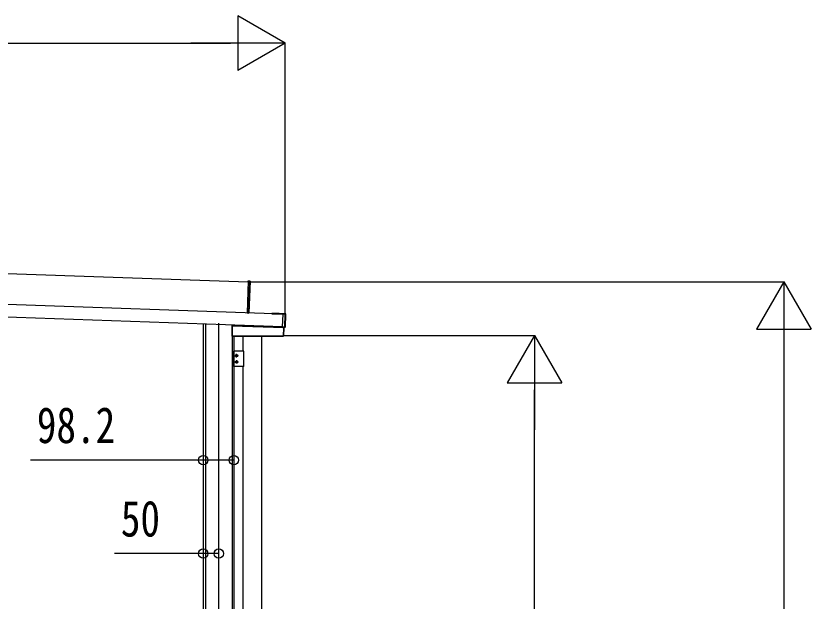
# Model space of a CAD drawing. Units: millimetres, scale not verified. Extents: x -14718 to 14718, y -10395 to 10395.
# Drawn here: x 7259 to 9810, y -6000 to -4122 of the extents above; entities that cross this region are included whole.
import ezdxf
from ezdxf.enums import TextEntityAlignment as Align

# ---------------------------------------------------------------- set-up
doc = ezdxf.new("R2010")
doc.units = ezdxf.units.MM
doc.header["$LTSCALE"] = 50
for name, color, linetype in [('0-3_YKK_12', 2, 'Continuous'), ('0-4_YKK_A1', 4, 'Continuous'), ('0-5_YKK_D', 6, 'Continuous')]:
    doc.layers.add(name, color=color, linetype=linetype)
doc.styles.add('ＭＳ ゴシック', font='')
doc.styles.get('ＭＳ ゴシック').set_extended_font_data('MS Gothic')

msp = doc.modelspace()

# ---------------------------------------------------------------- linework, layer by layer
at = {"layer": '0-3_YKK_12'}
msp.add_line((7909.57, -7900), (7909.57, -5108.51), dxfattribs=at)
at = {"layer": '0-4_YKK_A1'}
for p, q in [((3264.59, -4809.99), (8003.71, -4975.48)), ((8115.64, -5079.45), (2721, -4891.06)), ((8114.25, -5119.43), (2719.6, -4931.04)), ((8003.79, -4972.98), (8000.23, -5074.92)), ((8003.79, -4972.98), (8003.81, -4972.48)), ((8009.31, -4973.51), (8003.79, -4972.98)), ((8003.81, -4972.48), (8009.33, -4973.01)), ((8009.78, -4973.53), (8006.22, -5075.47)), ((8000.22, -5075.42), (8000.23, -5074.92)), ((8000.23, -5074.92), (8005.75, -5075.45)), ((8005.75, -5075.45), (8006.22, -5075.47)), ((8086.78, -5077.94), (8086.85, -5075.94)), ((8092.78, -5078.15), (8092.85, -5076.15)), ((8092.85, -5076.15), (8102.84, -5076.5)), ((8102.77, -5078.5), (8102.84, -5076.5)), ((8102.84, -5076.5), (8108.84, -5076.71)), ((8108.77, -5078.7), (8108.84, -5076.71)), ((8108.84, -5076.71), (8122.33, -5077.18)), ((8117.33, -5077), (8117.29, -5078.1)), ((8122.7, -5079.16), (8115.66, -5078.91)), ((8115.68, -5078.41), (8115.69, -5078.06)), ((8116.89, -5078.1), (8115.69, -5078.06)), ((8115.69, -5078.06), (8115.69, -5078.06)), ((8116.89, -5078.1), (8115.69, -5078.06)), ((8116.89, -5078.1), (8116.89, -5078.1)), ((8117.5, -5078.01), (8117.49, -5078.09)), ((8117.5, -5078.01), (8123.19, -5078.21)), ((8121.27, -5120.21), (8122.7, -5079.16)), ((8123.2, -5079.17), (8121.76, -5120.23)), ((8123.67, -5078.73), (8122.21, -5120.71)), ((8123.2, -5079.17), (8122.7, -5079.16)), ((8122.72, -5078.66), (8123.19, -5078.21)), ((8123.67, -5078.73), (8123.2, -5079.17)), ((8123.86, -5119.26), (8125.22, -5080.28)), ((7859.57, -5110.02), (7859.57, -7347.5)), ((7866.43, -5110.26), (7866.43, -7847.5)), ((7952.27, -5116.28), (7952.65, -5116.29)), ((7952.27, -5116.28), (7952.27, -5149.76)), ((7952.95, -5115.99), (7952.57, -5115.98)), ((7952.65, -5116.29), (7952.95, -5116.29)), ((7952.65, -5116.29), (7952.65, -5149.38)), ((7952.77, -5115.78), (7952.77, -5113.79)), ((7952.95, -5116.29), (7952.96, -5115.99)), ((7952.95, -5116.29), (8117.77, -5122.05)), ((7952.95, -5149.38), (7952.95, -5116.29)), ((7952.96, -5115.99), (8115.76, -5121.68)), ((7953.12, -5115.79), (7953.42, -5115.79)), ((7953.12, -5115.8), (7953.42, -5115.81)), ((7953.42, -5115.79), (7953.42, -5113.81)), ((8115.27, -5121.46), (7953.42, -5115.81)), ((8114.21, -5120.46), (8114.2, -5120.81)), ((8114.2, -5120.81), (8115.4, -5120.86)), ((8114.2, -5120.81), (8114.2, -5120.81)), ((8114.2, -5120.81), (8115.4, -5120.86)), ((8115.29, -5120.85), (8115.27, -5121.46)), ((8115.57, -5121.47), (8115.27, -5121.46)), ((8115.4, -5120.86), (8115.4, -5120.86)), ((8115.57, -5121.47), (8115.59, -5120.86)), ((8115.67, -5121.66), (8115.7, -5120.87)), ((8117.78, -5121.75), (8115.76, -5121.68)), ((8115.77, -5121.66), (8115.8, -5120.86)), ((8116, -5120.91), (8116, -5120.99)), ((8121.69, -5121.19), (8116, -5120.99)), ((8117.77, -5122.05), (8116.81, -5149.38)), ((8117.11, -5149.39), (8118.07, -5122.06)), ((8117.48, -5149.77), (8118.45, -5122.07)), ((8117.78, -5121.75), (8117.77, -5122.05)), ((8118.07, -5122.06), (8117.77, -5122.05)), ((8118.16, -5121.76), (8117.78, -5121.75)), ((8118.07, -5122.06), (8118.45, -5122.07)), ((8120.76, -5122.15), (8118.55, -5122.07)), ((8121.69, -5121.19), (8121.25, -5120.71)), ((8121.76, -5120.23), (8121.27, -5120.21)), ((8121.76, -5120.23), (8122.21, -5120.71)), ((7952.65, -5149.38), (7952.27, -5149.76)), ((7952.57, -5150.06), (7952.95, -5149.68)), ((7952.57, -5150.06), (8117.18, -5150.06)), ((7952.95, -5149.38), (7952.65, -5149.38)), ((7952.71, -5150.06), (7952.71, -7847.5)), ((8116.81, -5149.38), (7952.95, -5149.38)), ((7952.95, -5149.38), (7952.95, -5149.68)), ((7952.95, -5149.68), (8116.81, -5149.68)), ((7957.77, -5150.06), (7957.77, -7347.5)), ((7987.7, -5197.5), (7987.7, -5150.06)), ((8047.9, -7237.5), (8047.9, -5150.06)), ((8116.81, -5149.38), (8116.81, -5149.68)), ((8116.81, -5149.38), (8117.11, -5149.39)), ((8116.81, -5149.68), (8117.18, -5150.06)), ((8117.48, -5149.77), (8117.11, -5149.39)), ((7990.37, -5197.5), (7958.07, -5197.5)), ((7958.07, -5247.5), (7958.07, -5197.5)), ((7990.37, -5247.5), (7990.37, -5197.5)), ((7961.27, -5212.5), (7972.27, -5212.5)), ((7966.77, -5218), (7966.77, -5207)), ((7966.77, -5227), (7966.77, -5238)), ((7968, -5212.91), (7968.82, -5212.91)), ((7990.37, -5247.5), (7958.07, -5247.5)), ((7961.27, -5232.5), (7972.27, -5232.5)), ((7968, -5232.09), (7968.82, -5232.09)), ((7987.7, -6177.5), (7987.7, -5247.5))]:
    msp.add_line(p, q, dxfattribs=at)
for points in [[(8005.75, -5075.45), (8009.31, -4973.51), (8009.78, -4973.53)], [(8080.35, -5075.71), (8080.28, -5077.71), (8115.52, -5078.94)], [(8080.35, -5075.71), (8086.85, -5075.94), (8092.85, -5076.15)], [(8114.21, -5120.46), (8114.23, -5119.97), (8115.66, -5078.91), (8115.68, -5078.41)], [(8115.68, -5078.41), (8122.72, -5078.66), (8122.7, -5079.16)], [(8117.49, -5078.09), (8117.43, -5078.09), (8117.39, -5078.1)], [(7953.12, -5113.8), (7953.12, -5115.79), (7952.77, -5115.78)], [(8114.23, -5119.97), (8121.27, -5120.21), (8121.25, -5120.71), (8114.21, -5120.46)], [(8115.91, -5120.9), (8115.94, -5120.91), (8116, -5120.91)], [(7965.54, -5212.09), (7964.72, -5212.09), (7964.72, -5212.91), (7965.54, -5212.91)], [(7967.18, -5211.27), (7967.18, -5210.45), (7966.36, -5210.45), (7966.36, -5211.27)], [(7966.36, -5213.73), (7966.36, -5214.55), (7967.18, -5214.55), (7967.18, -5213.73)], [(7966.36, -5231.27), (7966.36, -5230.45), (7967.18, -5230.45), (7967.18, -5231.27)], [(7968.82, -5212.91), (7968.82, -5212.09), (7968, -5212.09)], [(7965.54, -5232.91), (7964.72, -5232.91), (7964.72, -5232.09), (7965.54, -5232.09)], [(7967.18, -5233.73), (7967.18, -5234.55), (7966.36, -5234.55), (7966.36, -5233.73)], [(7968.82, -5232.09), (7968.82, -5232.91), (7968, -5232.91)]]:
    msp.add_lwpolyline(points, dxfattribs=at)
for centre in [(7966.77, -5212.5), (7966.77, -5232.5)]:
    msp.add_circle(centre, 3.5, dxfattribs=at)
for centre, radius, start, end in [((8007.27, -4973.19), 2.07, 351.06854, 4.93146), ((8009.28, -4973.51), 0.5, 358, 84.5), ((8122.22, -5080.18), 3, 358, 88), ((8117.13, -5074.1), 4.01, 266.55184, 273.90119), ((8122.7, -5079.16), 0.501, 358.24971, 87.75029), ((7952.95, -5116.29), 0.3, 88.05611, 180.04719), ((7952.95, -5116.29), 0.3, 88.19064, 179.87538), ((7952.95, -5116.29), 0.3, 90.16173, 180.04449), ((7952.95, -5116.15), 0.159, 86.02272, 89.97728), ((8115.38, -5124.56), 3.71, 81.82188, 89.76035), ((8115.77, -5121.48), 0.2, 178, 268), ((8117.77, -5122.05), 0.3, 357.94657, 87.94647), ((8120.86, -5119.15), 3, 268, 358), ((8121.26, -5120.21), 0.501, 268.24971, 357.75029), ((7952.95, -5149.38), 0.301, 180.24971, 269.75029), ((8116.81, -5149.38), 0.301, 270.23913, 357.76087), ((7965.54, -5211.27), 0.82, 270, 0), ((7965.54, -5213.73), 0.82, 0, 90), ((7968, -5211.27), 0.82, 180, 270), ((7968, -5213.73), 0.82, 90, 180), ((7965.54, -5231.27), 0.82, 270, 0), ((7965.54, -5233.73), 0.82, 0, 90), ((7968, -5231.27), 0.82, 180, 270), ((7968, -5233.73), 0.82, 90, 180)]:
    msp.add_arc(centre, radius, start, end, dxfattribs=at)
for centre, major_axis, ratio, start_param, end_param in [((8005.72, -5075.45), (-0.013, 0.504), 0.060033, 4.3753319, 4.7012916), ((8116.89, -5078.07), (0.6, -0.021), 0.061163, 4.712389, 6.2831853), ((8117.49, -5078.31), (-0.01, -0.3), 0.998135, 3.1415927, 3.9545103), ((8123.17, -5078.71), (0.367, 0.342), 0.99628, 5.4996506, 7.06672), ((7952.57, -5116.28), (-0.3, 0.01), 0.998133, 4.7490956, 6.3180268), ((7952.57, -5115.78), (-0.2, 0.007), 0.998133, 1.607503, 3.1764341), ((7952.65, -5115.79), (0, 0.5), 0.061125, 3.1027435, 3.1394501), ((7952.95, -5115.79), (0.007, 0.2), 0.854479, 3.1782993, 4.712389), ((7952.95, -5115.79), (0.47, -0.016), 0.425228, 4.7490956, 6.2831853), ((7952.95, -5115.79), (-0.011, 0.2), 0.151815, 3.0913179, 3.1280246), ((7952.92, -5115.79), (0.201, -0.007), 0.992577, 6.2831853, 6.3180268), ((7952.92, -5115.79), (-0.501, 0.017), 0.998133, 3.1415927, 3.1764341), ((8115.77, -5121.48), (0.5, -0.017), 0.4, 3.1415927, 4.712389), ((8115.4, -5120.89), (0.6, -0.021), 0.061163, 6.2831853, 7.8539816), ((8116.01, -5120.69), (-0.01, -0.3), 0.998135, 5.4691958, 6.2831853), ((8118.15, -5122.06), (0.3, -0.01), 0.998135, 0, 1.5707963), ((8121.71, -5120.69), (0.342, -0.367), 0.99628, 5.4996506, 7.06672), ((7952.57, -5149.76), (0.213, 0.213), 0.99628, 2.358058, 3.9251274), ((8117.18, -5149.76), (-0.209, 0.217), 0.996405, 2.3754474, 3.9077379)]:
    msp.add_ellipse(centre, major_axis=major_axis, ratio=ratio, start_param=start_param, end_param=end_param, dxfattribs=at)
at = {"layer": '0-5_YKK_D'}
for p, q in [((8122.57, -4209.5), (7971.02, -4122)), ((7971.02, -4122), (7971.02, -4297)), ((2887.57, -4209.5), (7947.57, -4209.5)), ((8122.57, -4209.5), (7819.46, -4209.5)), ((8122.57, -4209.5), (7971.02, -4297)), ((8122.57, -5079.18), (8122.57, -4208.5)), ((8009.22, -4975.5), (9723.57, -4975.5)), ((9722.57, -4975.5), (9635.07, -5127.06)), ((9722.57, -4975.5), (9810.07, -5127.06)), ((9722.57, -4975.5), (9722.57, -5278.61)), ((9635.07, -5127.06), (9810.07, -5127.06)), ((8115.77, -5147.5), (8923.57, -5147.5)), ((8922.57, -5147.5), (8835.07, -5299.05)), ((8922.57, -5147.5), (9010.07, -5299.05)), ((8922.57, -5147.5), (8922.57, -5450.61)), ((9722.57, -5150.5), (9722.57, -7172.5)), ((8835.07, -5299.05), (9010.07, -5299.05)), ((8922.57, -7172.5), (8922.57, -5322.5))]:
    msp.add_line(p, q, dxfattribs=at)
for points in [[(7957.77, -5547.5), (7859.57, -5547.5), (7305.77, -5547.5)], [(7909.57, -5847.5), (7859.57, -5847.5), (7575.27, -5847.5)]]:
    msp.add_lwpolyline(points, dxfattribs=at)
for centre in [(7859.57, -5547.5), (7957.77, -5547.5), (7859.57, -5847.5), (7909.57, -5847.5)]:
    msp.add_circle(centre, 14.88, dxfattribs=at)

# ---------------------------------------------------------------- texts
at = {"layer": '0-5_YKK_D', "style": 'ＭＳ ゴシック', "width": 0.8}
for s, p in [('98.2', (7325.77, -5527.5)), ('50', (7595.27, -5827.5))]:
    msp.add_text(s, height=115.5, dxfattribs=at).set_placement(p, align=Align.BOTTOM_LEFT)

doc.saveas('drawing.dxf')
